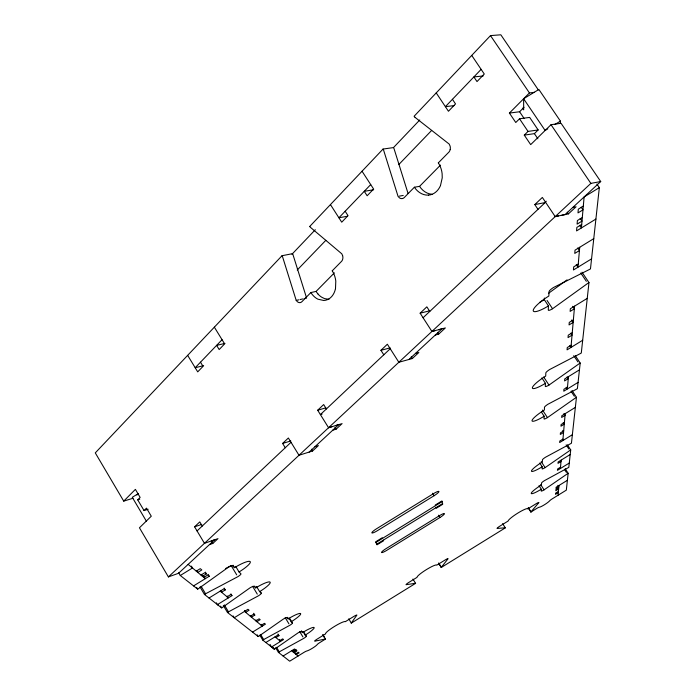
<?xml version="1.0" encoding="UTF-8"?>
<svg xmlns="http://www.w3.org/2000/svg" width="696" height="696" viewBox="0 0 696 696"><rect width="100%" height="100%" fill="white"/><g stroke="black" fill="none" stroke-linecap="round" stroke-linejoin="round"><path stroke-width="1.04" d="M582.021 272.188L588.973 282.567A5.176 1.122 -33.8 0 0 587.728 283.394L552.554 308.754A5.142 1.122 -33.6 0 1 548.283 310.051L548.439 305.918L544.289 299.645L544.342 298.01M539.008 485.669L541.297 489.218L541.227 491.028A3.393 0.496 -32.6 0 0 544.072 489.853L567.336 473.828A3.41 0.496 -32.7 0 1 568.162 473.289L565.213 468.756M539.739 463.031L542.175 466.79L542.097 468.834A3.611 0.557 -32.7 0 0 545.116 467.625L569.833 450.495A3.619 0.557 -32.8 0 1 570.711 449.929L567.457 444.944M541.392 412.023L544.142 416.243L544.037 418.861A4.089 0.713 -32.9 0 0 547.456 417.609L575.462 397.955A4.106 0.713 -33.1 0 1 576.453 397.303L572.034 390.578M541.871 377.893L545.429 383.322L545.307 386.358A4.402 0.827 -33.1 0 0 548.979 385.079L579.124 363.747A4.42 0.827 -33.3 0 1 580.194 363.051L575.427 355.847M560.323 123.279L560.419 121.121L538.869 89.462L523.618 98.745L523.679 109.838L522.531 108.141M558.07 495.248L558.923 485.521M560.402 468.521L561.133 460.126M562.838 440.585L565.195 413.65M568.423 376.64L567.344 388.994L566.205 387.263M574.574 306.153L570.972 347.452L569.798 345.686M579.716 247.271L577.976 267.203L576.245 264.611M568.162 473.289L566.318 490.149L552.267 498.832A3.245 0.452 -32.6 0 0 549.649 500.815A6.499 0.913 -32.5 0 1 544.429 504.757A6.499 0.913 -32.5 0 1 539.287 507.219A3.245 0.452 -32.5 0 0 536.703 508.463L530.891 512.056L528.281 507.984M570.711 449.929L568.815 467.329A3.471 0.513 -32.7 0 1 567.98 467.825L544.507 480.605A3.471 0.522 -32.6 0 0 541.54 483.05L541.471 484.921A12.015 1.775 -32.6 0 0 531.213 493.351A12.015 1.775 -32.6 0 0 541.297 489.218M576.453 397.303L571.442 443.195A3.697 0.583 -32.9 0 1 570.555 443.717L545.603 457.176A3.697 0.583 -32.7 0 0 542.445 459.821L542.367 461.935A12.78 2.001 -32.7 0 0 531.457 471.035A12.78 2.001 -32.7 0 0 542.175 466.79M580.194 363.051L577.393 388.655A4.202 0.748 -33.1 0 1 576.392 389.238L548.083 404.167A4.202 0.757 -33 0 0 544.49 407.282L544.385 410.005A14.503 2.575 -32.9 0 0 532.005 420.68A14.503 2.575 -32.9 0 0 544.142 416.243M588.973 282.567L581.29 353.02A4.533 0.87 -33.4 0 1 580.203 353.638L549.71 369.498A4.533 0.879 -33.2 0 0 545.829 372.917L545.707 376.092A15.634 2.984 -33.1 0 0 532.362 387.837A15.634 2.984 -33.1 0 0 545.429 383.322M596.898 184.049L599.334 187.624L590.469 268.882A5.342 1.192 -33.9 0 1 589.199 269.596L553.546 287.483A5.324 1.201 -33.7 0 0 549.083 291.389L548.831 296.044A18.314 4.054 -33.6 0 0 533.214 310.451A18.314 4.054 -33.6 0 0 548.439 305.918M335.498 288.675L335.794 281.062A18.966 14.198 77.9 0 0 332.253 270.84M440.49 185.545L442.238 177.837L442.125 173.678A20.184 15.86 81.8 0 0 438.323 162.873M438.697 563.368L441.264 567.475A3.254 0.461 -32 0 1 441.342 567.275L448.102 558.705A3.297 0.47 -32.1 0 0 445.162 559.967L436.74 565.169A11.562 1.653 -32 0 0 426.335 569.65A11.562 1.653 -32 0 0 417.078 577.323L408.648 582.543A3.297 0.47 -31.9 0 0 406.038 584.71L415.416 583.309A3.254 0.461 -31.9 0 1 415.59 583.361L351.289 623.12L348.792 618.796M530.891 512.056A3.245 0.452 -32.5 0 1 531.013 511.83L538.922 502.555A3.297 0.47 -32.5 0 0 536.146 503.713L527.759 508.898A11.554 1.644 -32.4 0 0 517.911 513.039A11.554 1.644 -32.4 0 0 508.176 521.008L499.772 526.202A3.297 0.47 -32.3 0 0 497.022 528.455L505.192 527.794A3.254 0.452 -32.3 0 1 505.313 527.872L441.264 567.475M304.022 298.654L306.614 298.079L292.877 254.318L292.511 253.675L282.019 255.719L95.282 452.887L123.723 501.12L132.98 498.258M309.737 226.461L383.035 149.066L393.492 147.578A5.69 4.385 82.4 0 1 394.023 148.631L408.082 193.523M538.365 89.949L500.833 34.8L490.497 35.6L414.103 116.258A5.768 4.446 82.8 0 0 415.12 117.372M291.972 254.24L315.314 229.715M393.779 147.274L419.758 119.973M222.059 339.7L195.193 367.732L203.65 365.644M370.707 184.588L338.9 217.778L347.617 216.212M481.136 69.365L445.388 106.662L454.036 105.618M297.244 270.013L325.824 240.329M398.817 164.534L431.642 130.448M334.367 272.858L316.097 291.406L310.877 292.555L301.899 301.699A5.351 3.95 77.1 0 1 297.418 301.768L296.209 300.402L282.541 256.72A5.377 3.976 78.8 0 0 282.037 255.71M332.201 270.857L341.501 261.4A5.516 4.15 78.8 0 0 342.745 258.947A5.481 4.141 78.5 0 0 342.623 255.658M440.49 165.117L419.566 186.354L414.39 187.224L404.324 197.473A5.725 4.446 81 0 1 402.018 198.595A5.69 4.42 81.1 0 1 399.356 197.777L398.051 196.35L383.592 150.119A5.707 4.385 82.3 0 0 383.035 149.075M438.306 162.89L448.746 152.267A5.881 4.654 82.8 0 0 450.173 149.57M123.723 501.12L135.398 489.375L140.14 497.405L137.704 499.841L144.046 510.56L148.152 509.255M537.991 209.357L534.798 204.589L542.349 197.438L555.208 216.604L565.126 214.559L600.718 181.543L561.054 123.279L551.014 124.706L530.683 144.62L524.279 135.12L534.398 133.641L538.147 129.952L529.656 117.406L519.512 118.781L515.771 122.505L509.402 113.074L529.43 92.925L534.502 92.324M136.929 495.013L138.391 493.551M509.402 113.074L519.59 111.751L524.027 107.297M144.046 510.56L146.499 508.141L151.276 516.206L139.444 527.794L168.397 576.914L178.541 573.287L214.62 539.809L211.245 540.975M524.279 135.12L528.038 131.413L538.147 129.952M209.426 544.629L212.793 543.454L217.987 538.643L204.45 543.324L194.593 526.811L199.769 521.904L202.249 526.037M285.256 447.745L282.611 443.448L288.361 438.001L298.993 455.262L312.548 451.008L318.376 445.605L315.01 446.649M332.749 430.198L336.116 429.171L342.101 423.62L328.564 427.718L317.68 410.231L323.666 404.567L326.389 408.944M383.792 354.803L380.938 350.314L387.359 344.233L398.843 362.259L412.319 358.536L418.835 352.507L415.486 353.42M435.313 335.02L438.654 334.141L445.353 327.929L431.911 331.453L420.14 313.183L426.839 306.84L429.797 311.408M546.299 201.222L544.794 202.649L534.798 204.589M197.055 530.935L291.015 442.308M390.221 348.731L320.395 414.599L322.1 414.094M423.081 317.741L545.551 202.223M168.397 576.914L590.861 183.387L600.718 181.543M309.181 452.069L338.735 424.638L335.359 425.656M408.97 359.467L442.012 328.808L438.663 329.678M561.837 215.238L568.406 213.889L576.062 206.799L572.782 207.46M548.683 293.181L567.066 279.862M250.351 616.256L253.718 614.177L254.788 615.09L251.439 617.152L250.447 615.49M564.421 422.515L561.098 424.56L560.967 426.196L564.273 424.16L563.221 422.55M375.875 542.454L442.09 501.607M376.745 544.22L442.578 503.6M255.85 620.841L259.147 618.805L260.173 619.675L256.894 621.702L255.832 619.927M563.69 430.885L560.437 432.895L560.306 434.469L563.551 432.468L562.429 430.746M261.217 625.312L264.445 623.32L265.437 624.155L252.561 632.107M562.977 439.063L559.784 441.029L559.662 442.543L572.373 434.704M439.898 517.546L386.75 550.353A5.646 0.922 -31.9 0 1 381.547 552.485A5.646 0.922 -31.9 0 1 385.958 548.683L439.411 515.692A5.638 0.913 -32.2 0 1 444.448 513.665A5.638 0.913 -32.2 0 1 439.898 517.546L438.419 515.197M265.846 642.512L278.095 634.943L278.983 635.7L275.929 637.588M570.207 454.523L558.114 461.987L558.001 463.353L561.019 461.492M279.67 640.712L282.68 638.85L283.533 639.581L271.553 646.984L262.766 640.102L259.799 635.135M560.515 467.199L557.548 469.034L557.444 470.348L569.276 463.04M283.098 656.032L294.538 648.959L295.313 649.612L292.459 651.378M567.397 480.283L556.095 487.27L556 488.462L558.818 486.722L557.922 485.338M293.173 651.969L296.017 650.212L296.783 650.864L293.921 652.63M558.723 487.809L555.913 489.54L555.817 490.715L558.644 488.966L557.757 487.592M295.522 653.962L298.358 652.213L299.106 652.848L296.305 654.579L295.252 652.831M558.436 491.402L555.625 493.142L555.53 494.29L558.305 492.577M322.892 634.735L325.502 639.058L319.647 642.686A3.263 0.461 -31.5 0 0 317.55 644.2L316.654 645.183A6.542 0.922 -31.4 0 1 307.745 650.682L306.292 651.16A3.271 0.461 -31.4 0 0 303.917 652.413L289.701 661.2L278.417 652.361L275.651 647.732M573.373 319.882L569.258 322.413L569.058 324.936L573.156 322.413L571.59 320.047M572.26 332.723L568.24 335.194L568.04 337.603L572.042 335.141L570.772 333.21M178.646 572.738L180.281 575.505L192.496 567.988L191.4 566.144M196.255 571.129L200.283 568.649L201.805 569.946L197.803 572.417L196.629 570.442M571.172 345.155L567.249 347.565L567.066 349.853L582.683 340.248M200.97 575.053L204.937 572.617L206.416 573.878L202.475 576.305L201.318 574.357M193.558 585.902L209.226 576.262L208.078 574.331M209.018 598.012L223.947 588.816L225.26 589.93L221.546 592.218L220.449 590.382M579.446 369.854L564.743 378.911L564.587 380.921L568.249 378.668L567.083 376.893M227.07 596.829L230.715 594.575L231.968 595.645L217.439 604.606L216.369 602.806M567.51 387.063L563.917 389.273L563.769 391.204L578.08 382.382M575.348 407.386L561.803 415.738L561.672 417.452L565.039 415.373L563.873 413.581M434.113 495.709L377.432 530.665A6.02 1.044 -31.9 0 1 371.855 532.875A6.02 1.044 -31.9 0 1 376.527 528.769L433.556 493.603A6.012 1.044 -32.2 0 1 438.941 491.507A6.012 1.044 -32.2 0 1 434.113 495.709L432.538 493.212M583.309 206.112L578.298 209.183L578.002 212.906L582.978 209.861L581.186 207.208M582.308 217.526L577.393 220.536L577.106 224.129L581.995 221.137L580.194 218.466M138.382 493.568L132.266 497.309L146.351 521.147M581.708 224.408L576.845 227.392L576.566 230.907L595.907 219.057M593.766 238.65L575.027 250.142L574.765 253.405L579.429 250.551L577.715 247.994M578.245 264.106L573.687 266.899L573.443 269.978L591.565 258.86M587.25 298.358L570.346 308.746L570.137 311.408L574.339 308.815L572.669 306.301M547.813 128.812L545.116 130.456L523.618 98.745M555.017 124.419L560.419 121.121M599.334 187.624L584.109 196.951L581.404 227.949L579.638 225.33M278.417 652.361A3.428 0.505 -31.3 0 1 279.27 651.856L303.787 638.362A3.419 0.505 -31.4 0 0 306.31 636.222L305.44 634.769M262.766 640.102A3.645 0.566 -31.2 0 1 263.671 639.572L289.806 625.304A3.628 0.566 -31.3 0 0 292.468 622.998L289.901 618.735M223.32 605.485L227.462 612.454A4.133 0.731 -31 0 1 228.488 611.854L258.32 595.872A4.115 0.722 -31.2 0 0 261.27 593.201L260.226 591.47M200.004 586.945L204.441 594.428A4.454 0.844 -30.8 0 1 205.555 593.784L237.815 576.706A4.428 0.835 -31 0 0 240.946 573.791L239.05 571.981L235.692 566.37M225.469 568.588L231.159 565.587L236.701 574.852M194.593 526.811L201.736 524.419M137.704 499.841L139.766 499.197M328.564 427.718L331.966 426.691M282.611 443.448L290.789 440.959M317.68 410.231L325.85 407.856M380.938 350.314L390.108 347.887M431.911 331.453L435.296 330.565M420.14 313.183L429.284 310.912M224.973 343.389L216.621 345.381L219.179 349.557L224.634 343.885L214.351 327.172M296.209 300.402L298.819 299.819M300.124 299.524L302.725 298.941M555.208 216.604L558.531 215.917M399.347 196.124L403.245 195.454M373.648 189.756L364.26 191.322L367.14 195.767L373.613 189.051L362.042 171.233M483.172 75.968L473.88 76.934L477.004 81.58L484.277 74.02L471.731 55.419M328.947 299.306L324.519 298.601L321.683 297.192A18.931 14.225 78 0 1 317.985 294.043M428.51 195.132C422.724 195.506 417.461 191.931 414.39 187.224M432.042 194.254C426.857 193.984 422.324 190.6 419.566 186.354M415.103 117.406L449.198 144.089L450.068 146.029A5.846 4.628 82.9 0 1 450.173 149.57M217.439 604.606L218.501 605.433M180.281 575.505L197.699 589.147A4.559 0.887 -30.8 0 0 198.778 588.442L227.984 567.518A4.559 0.887 -31 0 1 232.542 565.761L234.526 567.658A15.73 3.019 -31 0 1 250.16 561.585A15.73 3.019 -31 0 1 239.05 571.981M204.441 594.428L221.65 607.904A4.237 0.766 -30.9 0 0 222.65 607.251L249.855 587.955A4.228 0.766 -31.1 0 1 254.031 586.284L255.736 587.911A14.59 2.601 -31.2 0 1 270.091 582.126A14.59 2.601 -31.2 0 1 259.634 591.635L261.27 593.201M227.462 612.454L258.251 636.57A3.715 0.592 -31.1 0 0 259.13 635.996L283.237 619.153A3.715 0.592 -31.3 0 1 286.848 617.622L288.161 618.883A12.859 2.027 -31.3 0 1 300.602 613.585A12.859 2.027 -31.3 0 1 291.198 621.78L292.468 622.998M272.275 647.55L274.424 649.237A3.497 0.522 -31.2 0 0 275.259 648.698L297.975 632.934A3.497 0.522 -31.4 0 1 301.342 631.472L302.508 632.586A12.084 1.792 -31.4 0 1 314.122 627.514A12.084 1.792 -31.4 0 1 305.187 635.143L306.31 636.222M188.155 564.369L205.311 578.672L204.232 576.862M220.214 591.113L228.34 597.881L227.27 596.089M244.54 611.401L262.218 626.148L261.122 624.321M275.033 636.84L280.54 641.425L279.435 639.598M291.685 650.725L298.053 656.041M209.226 576.262L207.765 575.027L203.832 577.445L202.684 575.505M490.497 35.6L529.43 92.925M551.014 124.706L590.861 183.387M519.59 111.751L524.192 118.564M534.398 133.641L537.869 138.782M519.512 118.781L528.038 131.413M567.266 212.193L568.406 213.889M580.777 273.015L586.337 281.315M452.435 99.311L455.515 103.922L448.45 111.256L436.227 92.907M547.065 300.472L552.554 308.754M573.765 355.647L577.932 361.946M571.033 391.23L574.348 396.268M543.68 376.997L548.979 385.079M566.153 444.848L568.858 448.998M542.532 410.066L547.456 417.609M564.578 469.591L566.413 472.41M541.253 461.657L545.116 467.625M540.662 484.573L544.072 489.853M437.532 332.401L438.654 334.141M345.173 211.236L348.017 215.647L341.727 222.181L330.443 204.598M528.29 507.593L531.013 511.83M411.223 356.822L412.319 358.536M502.608 523.627L505.313 527.872M438.663 563.003L441.342 567.275M334.985 427.37L336.116 429.171M412.928 579.072L415.59 583.361M311.443 449.225L312.548 451.008M200.5 362.198L203.032 366.348L197.716 371.873L187.65 355.36M322.779 634.883L324.458 637.649M304.135 632.603L305.222 634.413M302.995 631.507L305.187 635.143M301.446 630.82L302.508 632.586M299.663 631.516L302.917 636.918M288.875 617.926L291.198 621.78M287.231 617.326L288.161 618.883M285.203 617.648L288.892 623.773M295.93 649.455L296.783 650.864M256.502 586.415L259.634 591.635M254.675 586.145L255.736 587.911M252.622 586.371L257.285 594.14M277.974 634.013L278.983 635.7M233.064 565.222L234.526 567.658M276.556 647.315L279.27 651.856M211.68 541.601L212.793 543.454M253.701 613.272L254.788 615.09M273.328 647.393L274.424 649.237L271.553 646.984L270.048 644.461M260.6 634.43L263.671 639.572M244.557 610.488L245.662 612.341L249.081 610.227L247.976 609.278L234.23 617.752L233.125 615.899M257.198 634.804L258.251 636.57M230.898 593.853L231.968 595.645M224.164 588.094L225.26 589.93M205.372 572.112L206.416 573.878M224.347 604.885L228.488 611.854M220.597 606.129L221.65 607.904M201.118 586.302L205.555 593.784M196.681 587.433L197.699 589.147M382.504 538.365L382.217 537.764L375.579 541.862L377.032 544.803L383.618 540.74L383.339 540.148M342.615 255.658L341.797 253.814L310.407 227.322A5.49 4.124 80.1 0 1 309.72 226.478M435.47 505.688L435.296 505.018L441.925 500.937L442.743 504.261L436.183 508.306L436 507.654M310.868 292.572A18.966 14.198 77.9 0 0 317.872 299.176L323.753 300.489A18.966 14.172 77.9 0 0 335.489 288.675M318.011 293.999A18.818 14.129 77.9 0 1 316.088 291.415M440.498 185.597A20.184 15.86 81.8 0 1 428.466 195.158M325.502 639.058A3.263 0.461 -31.5 0 0 325.293 639.032L314.688 641.19A3.315 0.47 -31.4 0 1 317.159 639.102L325.624 633.873A11.606 1.653 -31.5 0 1 334.385 626.496A11.606 1.653 -31.5 0 1 345.364 621.667L353.82 616.438A3.306 0.47 -31.6 0 1 356.918 615.081L351.323 622.946A3.263 0.461 -31.6 0 0 351.289 623.12M544.289 299.645A18.296 4.124 -33.6 0 1 540.087 302.038"/></g></svg>
